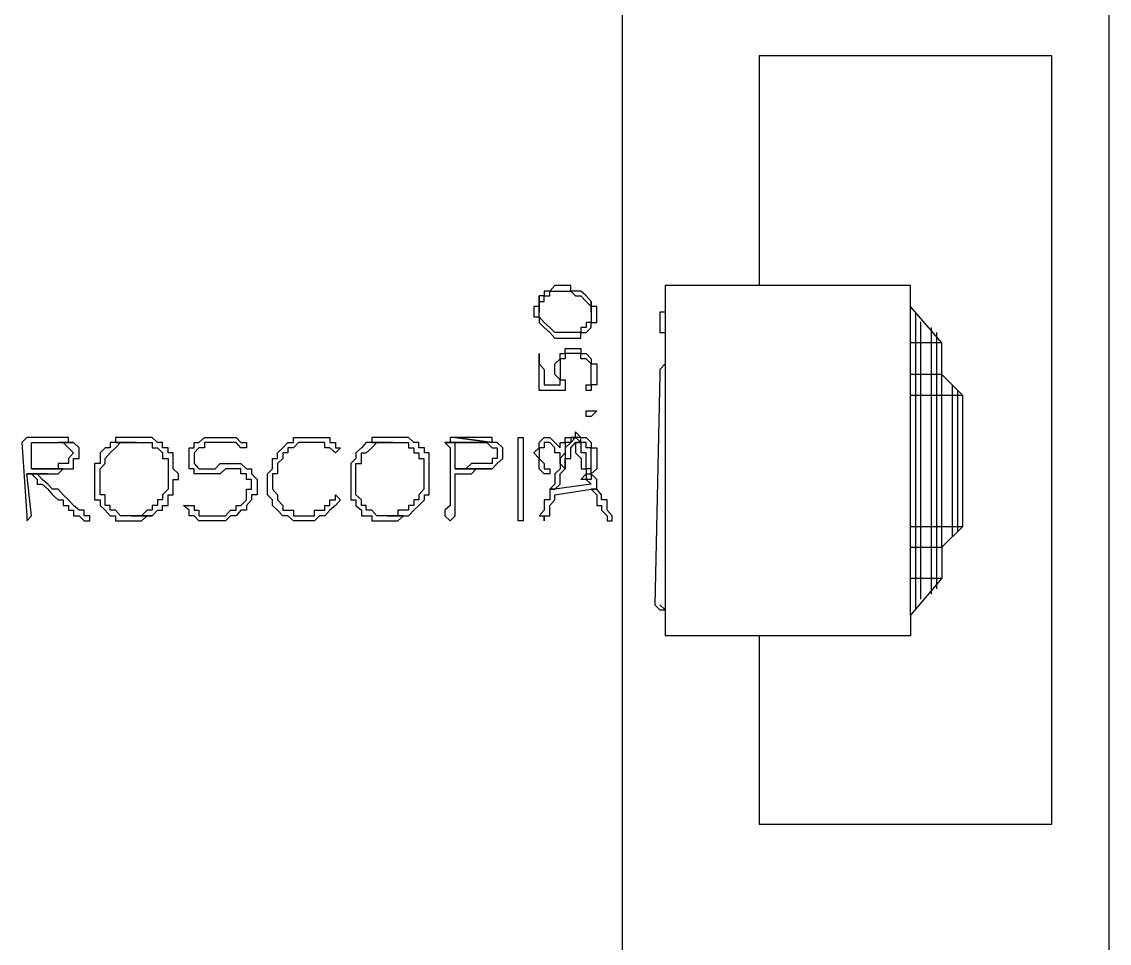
# Model space of a CAD drawing. Header units: millimetres. Extents: x -518.8 to -461.2, y 3.5 to 44.2.
# Drawn here: x -492.632 to -491.308, y 15.401 to 16.523 of the extents above; entities that cross this region are included whole.
import ezdxf

# ---------------------------------------------------------------- set-up
doc = ezdxf.new("R2010")
doc.units = ezdxf.units.MM
doc.header["$MEASUREMENT"] = 0
for name, color, linetype in [('10', 10, 'Continuous'), ('151', 151, 'Continuous'), ('16', 16, 'Continuous'), ('MYSOLIDS', 7, 'Continuous')]:
    doc.layers.add(name, color=color, linetype=linetype)

msp = doc.modelspace()

# ---------------------------------------------------------------- linework, layer by layer
at = {"layer": '10'}
msp.add_lwpolyline([(-491.3075, 14.3293), (-491.3075, 17.8375), (-492.3324, 17.8375)], dxfattribs=at)
at = {"layer": '151'}
for points in [[(-491.7339, 15.7751), (-491.7339, 15.5458), (-491.3775, 15.5458), (-491.3775, 16.4812), (-491.7339, 16.4812), (-491.7339, 16.2015)], [(-491.5496, 16.2015), (-491.8481, 16.2015)], [(-491.8481, 16.2015), (-491.8481, 16.1691), (-491.8481, 16.1691), (-491.8481, 16.1443)], [(-491.5496, 16.1759), (-491.5496, 16.2015)], [(-491.8481, 16.1691), (-491.8549, 16.1691), (-491.8549, 16.1691), (-491.8549, 16.1443), (-491.8549, 16.1443), (-491.8481, 16.1443)], [(-491.5496, 15.8), (-491.5496, 16.1759)], [(-491.5113, 16.1315), (-491.5496, 16.1759)], [(-491.5429, 15.8067), (-491.5429, 16.1691)], [(-491.5369, 15.8195), (-491.5369, 16.1571)], [(-491.8481, 16.1443), (-491.8481, 16.106)], [(-491.5241, 15.8255), (-491.5241, 16.1503)], [(-491.5173, 15.8323), (-491.5173, 16.1443)], [(-491.5113, 16.1315), (-491.5496, 16.1315)], [(-491.4857, 15.9082), (-491.4857, 16.0676), (-491.5113, 16.0932), (-491.5113, 16.1315)], [(-491.8481, 16.106), (-491.8481, 16.106), (-491.8549, 16.0992), (-491.8549, 16.0932), (-491.8549, 16.0932), (-491.8609, 15.8127)], [(-491.8481, 16.106), (-491.8481, 15.8067)], [(-491.5113, 16.0932), (-491.5496, 16.0932)], [(-491.4857, 15.9082), (-491.5113, 15.8827), (-491.5113, 15.8827), (-491.5113, 16.0932)], [(-491.4985, 15.8954), (-491.4985, 16.0804)], [(-491.4857, 16.0676), (-491.5496, 16.0676)], [(-491.4918, 15.9022), (-491.4918, 16.0736)], [(-491.5496, 15.9082), (-491.4857, 15.9082)], [(-491.5113, 15.8827), (-491.5113, 15.8451), (-491.5113, 15.8451), (-491.5496, 15.8), (-491.5496, 15.8), (-491.5496, 15.7751), (-491.5496, 15.7751), (-491.8481, 15.7751)], [(-491.5496, 15.8827), (-491.5113, 15.8827)], [(-491.5496, 15.8451), (-491.5113, 15.8451)], [(-491.8609, 15.8127), (-491.8549, 15.8067), (-491.8481, 15.8067), (-491.8481, 15.7751)], [(-491.8481, 15.8067), (-491.8549, 15.8127)]]:
    msp.add_lwpolyline(points, dxfattribs=at)
at = {"layer": '16'}
msp.add_lwpolyline([(-491.9, 14.2789), (-491.9, 17.8879)], dxfattribs=at)
at = {"layer": 'MYSOLIDS'}
for points in [[(-492.0015, 16.1887), (-492.0015, 16.1691), (-492.0015, 16.1759), (-492.0015, 16.1759), (-492.0015, 16.1819), (-491.9955, 16.1819), (-491.9955, 16.1887), (-491.9955, 16.1887), (-491.9887, 16.1887), (-491.9887, 16.1887), (-491.9887, 16.1947), (-491.9827, 16.1947), (-491.9827, 16.1947), (-491.976, 16.1947), (-491.976, 16.1947), (-491.976, 16.1947), (-491.9699, 16.1947), (-491.9699, 16.1947), (-491.9632, 16.1947), (-491.9632, 16.1947), (-491.9632, 16.1947), (-491.9572, 16.1887), (-491.9572, 16.1887), (-491.9511, 16.1887), (-491.9511, 16.1887), (-491.9444, 16.1819), (-491.9444, 16.1819), (-491.9444, 16.1819), (-491.9384, 16.1759), (-491.9384, 16.1759), (-491.9384, 16.1759), (-491.9384, 16.1691), (-491.9384, 16.1691), (-491.9384, 16.1819), (-491.9384, 16.1819), (-491.9384, 16.1819), (-491.9444, 16.1887), (-491.9444, 16.1887), (-491.9444, 16.1887), (-491.9511, 16.1947), (-491.9511, 16.1947), (-491.9572, 16.1947), (-491.9572, 16.1947), (-491.9632, 16.1947), (-491.9632, 16.2015), (-491.9699, 16.2015), (-491.9699, 16.2015), (-491.976, 16.2015), (-491.976, 16.2015), (-491.9827, 16.2015), (-491.9827, 16.2015), (-491.9887, 16.1947), (-491.9887, 16.1947), (-491.9955, 16.1947), (-491.9955, 16.1947), (-491.9955, 16.1947), (-491.9955, 16.1887), (-492.0015, 16.1887), (-492.0015, 16.1887), (-492.0015, 16.1887)], [(-492.0083, 16.1691), (-492.0083, 16.1691), (-492.0083, 16.1631), (-492.0015, 16.1631), (-492.0015, 16.1563), (-492.0015, 16.1563), (-492.0015, 16.1563), (-491.9955, 16.1503), (-491.9955, 16.1503), (-491.9955, 16.1503), (-491.9887, 16.1443), (-491.9887, 16.1443), (-491.9887, 16.1443), (-491.9827, 16.1375), (-491.9827, 16.1375), (-491.976, 16.1375), (-491.976, 16.1375), (-491.976, 16.1375), (-491.9699, 16.1375), (-491.9632, 16.1375), (-491.9632, 16.1375), (-491.9632, 16.1375), (-491.9572, 16.1375), (-491.9572, 16.1375), (-491.9511, 16.1375), (-491.9511, 16.1443), (-491.9444, 16.1443), (-491.9444, 16.1443), (-491.9444, 16.1443), (-491.9384, 16.1503), (-491.9384, 16.1503), (-491.9384, 16.1503), (-491.9384, 16.1563), (-491.9316, 16.1563), (-491.9316, 16.1631), (-491.9316, 16.1631), (-491.9316, 16.1691), (-491.9316, 16.1691), (-491.9316, 16.1691), (-491.9316, 16.1759), (-491.9384, 16.1759), (-491.9384, 16.1819), (-491.9384, 16.1691), (-491.9384, 16.1691), (-491.9384, 16.1631), (-491.9384, 16.1631), (-491.9384, 16.1563), (-491.9444, 16.1563), (-491.9444, 16.1503), (-491.9444, 16.1503), (-491.9511, 16.1503), (-491.9511, 16.1443), (-491.9511, 16.1443), (-491.9572, 16.1443), (-491.9572, 16.1443), (-491.9632, 16.1443), (-491.9632, 16.1443), (-491.9699, 16.1443), (-491.9699, 16.1443), (-491.976, 16.1443), (-491.976, 16.1443), (-491.9827, 16.1443), (-491.9827, 16.1443), (-491.9887, 16.1503), (-491.9887, 16.1503), (-491.9887, 16.1503), (-491.9887, 16.1503), (-491.9955, 16.1563), (-491.9955, 16.1563), (-491.9955, 16.1563), (-492.0015, 16.1631), (-492.0015, 16.1631), (-492.0015, 16.1691), (-492.0015, 16.1691), (-492.0015, 16.1887), (-492.0015, 16.1819), (-492.0015, 16.1819), (-492.0015, 16.1759), (-492.0083, 16.1759), (-492.0083, 16.1691), (-492.0083, 16.1691)], [(-491.9955, 16.0804), (-491.9955, 16.0804), (-491.9887, 16.0804), (-491.9887, 16.0804), (-491.9827, 16.0804), (-491.9827, 16.0804), (-491.976, 16.0804), (-491.976, 16.0804), (-491.976, 16.0804), (-491.976, 16.0804), (-491.976, 16.0864), (-491.976, 16.0864), (-491.976, 16.0864), (-491.9827, 16.0932), (-491.9827, 16.0932), (-491.9827, 16.0992), (-491.9827, 16.0992), (-491.9827, 16.106), (-491.9827, 16.106), (-491.976, 16.112), (-491.976, 16.112), (-491.976, 16.1188), (-491.976, 16.1188), (-491.9699, 16.1188), (-491.9699, 16.1188), (-491.9699, 16.1248), (-491.9632, 16.1248), (-491.9632, 16.1248), (-491.9572, 16.1248), (-491.9572, 16.1248), (-491.9511, 16.1248), (-491.9511, 16.1188), (-491.9511, 16.1188), (-491.9444, 16.1188), (-491.9444, 16.1188), (-491.9444, 16.1188), (-491.9384, 16.112), (-491.9384, 16.112), (-491.9384, 16.112), (-491.9384, 16.106), (-491.9316, 16.106), (-491.9316, 16.0992), (-491.9316, 16.0992), (-491.9316, 16.0932), (-491.9316, 16.0932), (-491.9316, 16.0864), (-491.9316, 16.0864), (-491.9316, 16.0804), (-491.9316, 16.0804), (-491.9384, 16.0804), (-491.9384, 16.0736), (-491.9384, 16.0736), (-491.9444, 16.0736), (-491.9444, 16.0736), (-491.9444, 16.0736), (-491.9444, 16.0736), (-491.9444, 16.0736), (-491.9444, 16.0736), (-491.9444, 16.0804), (-491.9444, 16.0804), (-491.9444, 16.0804), (-491.9384, 16.0804), (-491.9384, 16.0804), (-491.9384, 16.0804), (-491.9384, 16.0864), (-491.9384, 16.0864), (-491.9384, 16.0932), (-491.9384, 16.0932), (-491.9384, 16.0992), (-491.9384, 16.0992), (-491.9384, 16.106), (-491.9384, 16.106), (-491.9444, 16.112), (-491.9444, 16.112), (-491.9444, 16.112), (-491.9511, 16.112), (-491.9511, 16.1188), (-491.9511, 16.1188), (-491.9572, 16.1188), (-491.9572, 16.1188), (-491.9632, 16.1188), (-491.9632, 16.1188), (-491.9699, 16.1188), (-491.9699, 16.112), (-491.9699, 16.112), (-491.976, 16.112), (-491.976, 16.106), (-491.976, 16.106), (-491.976, 16.0992), (-491.976, 16.0992), (-491.976, 16.0932), (-491.976, 16.0932), (-491.976, 16.0932), (-491.976, 16.0864), (-491.976, 16.0864), (-491.9699, 16.0864), (-491.9699, 16.0804), (-491.9699, 16.0804), (-491.9699, 16.0804), (-491.9699, 16.0804), (-491.9699, 16.0736), (-491.9699, 16.0736), (-491.976, 16.0736), (-491.976, 16.0736), (-491.976, 16.0736), (-491.976, 16.0736), (-491.9827, 16.0736), (-491.9827, 16.0736), (-491.9887, 16.0736), (-491.9887, 16.0736), (-491.9955, 16.0736), (-491.9955, 16.0736), (-491.9955, 16.0736), (-492.0015, 16.0736), (-492.0015, 16.0804), (-492.0015, 16.0804), (-492.0015, 16.0804), (-492.0015, 16.0864), (-492.0015, 16.0864), (-492.0015, 16.0932), (-492.0015, 16.0932), (-492.0015, 16.0932), (-492.0015, 16.0992), (-492.0015, 16.106), (-492.0015, 16.106), (-492.0015, 16.112), (-492.0015, 16.112), (-492.0015, 16.112), (-492.0015, 16.1188), (-492.0015, 16.1188), (-492.0015, 16.1188), (-492.0015, 16.1188), (-492.0015, 16.1188), (-492.0015, 16.1188), (-492.0015, 16.1188), (-492.0015, 16.1188), (-492.0015, 16.1188), (-492.0015, 16.112), (-492.0015, 16.112), (-492.0015, 16.106), (-491.9955, 16.0992), (-491.9955, 16.0992), (-491.9955, 16.0932), (-491.9955, 16.0864), (-491.9955, 16.0864), (-491.9955, 16.0804), (-491.9955, 16.0804), (-491.9955, 16.0804), (-491.9955, 16.0804), (-491.9955, 16.0804)], [(-491.9316, 16.0488), (-491.9384, 16.0421), (-491.9384, 16.0421), (-491.9384, 16.0421), (-491.9384, 16.0421), (-491.9384, 16.0421), (-491.9444, 16.0421), (-491.9444, 16.0488), (-491.9444, 16.0488), (-491.9444, 16.0488), (-491.9444, 16.0488), (-491.9384, 16.0488), (-491.9384, 16.0488), (-491.9384, 16.0488), (-491.9384, 16.0488), (-491.9316, 16.0488), (-491.9316, 16.0488), (-491.9316, 16.0488), (-491.9316, 16.0488), (-491.9316, 16.0488)], [(-491.976, 16.0037), (-491.976, 16.0037), (-491.976, 16.0105), (-491.9699, 16.0105), (-491.9699, 16.0105), (-491.9699, 16.0165), (-491.9632, 16.0165), (-491.9632, 16.0165), (-491.9632, 16.0165), (-491.9572, 16.0165), (-491.9572, 16.0233), (-491.9511, 16.0165), (-491.9511, 16.0165), (-491.9444, 16.0165), (-491.9444, 16.0165), (-491.9444, 16.0165), (-491.9384, 16.0105), (-491.9384, 16.0105), (-491.9384, 16.0105), (-491.9384, 16.0037), (-491.9316, 16.0037), (-491.9316, 15.9977), (-491.9316, 15.9977), (-491.9316, 15.9909), (-491.9316, 15.9909), (-491.9316, 15.9849), (-491.9316, 15.9849), (-491.9316, 15.9782), (-491.9316, 15.9782), (-491.9384, 15.9721), (-491.9384, 15.9721), (-491.9384, 15.9654), (-491.9384, 15.9654), (-491.9444, 15.9654), (-491.9444, 15.9654), (-491.9511, 15.9654), (-491.9511, 15.9654), (-491.9511, 15.9654), (-491.9511, 15.9654), (-491.9444, 15.9721), (-491.9444, 15.9721), (-491.9444, 15.9721), (-491.9444, 15.9721), (-491.9444, 15.9721), (-491.9384, 15.9721), (-491.9384, 15.9782), (-491.9384, 15.9782), (-491.9384, 15.9849), (-491.9384, 15.9849), (-491.9384, 15.9849), (-491.9384, 15.9909), (-491.9384, 15.9909), (-491.9384, 15.9977), (-491.9384, 15.9977), (-491.9384, 16.0037), (-491.9444, 16.0037), (-491.9444, 16.0037), (-491.9444, 16.0105), (-491.9444, 16.0105), (-491.9511, 16.0105), (-491.9511, 16.0165), (-491.9572, 16.0165), (-491.9572, 16.0165), (-491.9572, 16.0165), (-491.9632, 16.0105), (-491.9632, 16.0105), (-491.9699, 16.0105), (-491.9699, 16.0105), (-491.9699, 16.0037), (-491.9699, 16.0037), (-491.9699, 15.9977), (-491.9699, 15.9977), (-491.9699, 15.9909), (-491.9699, 15.9909), (-491.9699, 15.9849), (-491.9699, 15.9849), (-491.9699, 15.9849), (-491.9699, 15.9782), (-491.9699, 15.9782), (-491.9699, 15.9782), (-491.9699, 15.9782), (-491.9699, 15.9782), (-491.9699, 15.9782), (-491.976, 15.9849), (-491.976, 15.9849), (-491.976, 15.9909), (-491.976, 15.9909), (-491.976, 15.9909), (-491.976, 15.9977), (-491.9827, 15.9977), (-491.9827, 16.0037), (-491.9827, 16.0037), (-491.9827, 16.0037), (-491.9887, 16.0105), (-491.9887, 16.0105), (-491.9887, 16.0105), (-491.9955, 16.0105), (-491.9955, 16.0105), (-491.9955, 16.0037), (-492.0015, 16.0037), (-492.0015, 16.0037), (-492.0015, 15.9977), (-492.0015, 15.9977), (-492.0015, 15.9909), (-492.0015, 15.9909), (-491.9955, 15.9849), (-491.9955, 15.9849), (-491.9955, 15.9782), (-491.9955, 15.9782), (-491.9955, 15.9782), (-491.9887, 15.9782), (-491.9887, 15.9782), (-491.9887, 15.9721), (-491.9887, 15.9721), (-491.9887, 15.9721), (-491.9887, 15.9721), (-491.9887, 15.9721), (-491.9887, 15.9721), (-491.9955, 15.9721), (-491.9955, 15.9721), (-491.9955, 15.9721), (-491.9955, 15.9721), (-492.0015, 15.9782), (-492.0015, 15.9782), (-492.0015, 15.9849), (-492.0015, 15.9849), (-492.0015, 15.9849), (-492.0015, 15.9909), (-492.0015, 15.9909), (-492.0083, 15.9977), (-492.0083, 15.9977), (-492.0015, 16.0037), (-492.0015, 16.0037), (-492.0015, 16.0105), (-492.0015, 16.0105), (-492.0015, 16.0105), (-492.0015, 16.0105), (-491.9955, 16.0165), (-491.9955, 16.0165), (-491.9955, 16.0165), (-491.9887, 16.0165), (-491.9887, 16.0165), (-491.9827, 16.0105), (-491.9827, 16.0105), (-491.9827, 16.0105), (-491.976, 16.0037), (-491.976, 16.0037), (-491.976, 16.0037), (-491.976, 16.0037), (-491.976, 16.0037), (-491.976, 16.0037), (-491.976, 16.0037)], [(-492.5872, 16.0165), (-492.5872, 16.0165), (-492.594, 16.0165), (-492.6, 16.0165), (-492.6068, 16.0165), (-492.6068, 16.0165), (-492.6068, 16.0165), (-492.6128, 16.0165), (-492.6196, 16.0165), (-492.6256, 16.0165), (-492.6316, 16.0105), (-492.6256, 15.921), (-492.6256, 15.921), (-492.6256, 15.915), (-492.6196, 15.921), (-492.6196, 15.921), (-492.6196, 15.921), (-492.6256, 15.9721), (-492.6, 15.9721), (-492.594, 15.9721), (-492.5872, 15.9721), (-492.5872, 15.9721), (-492.5812, 15.9782), (-492.5812, 15.9782), (-492.6196, 15.9782), (-492.6196, 16.0037), (-492.6196, 16.0037), (-492.6196, 16.0105), (-492.6128, 16.0105), (-492.6068, 16.0105), (-492.6068, 16.0105), (-492.6, 16.0105), (-492.594, 16.0105), (-492.5872, 16.0105), (-492.5684, 16.0105), (-492.5745, 16.0105), (-492.5745, 16.0165), (-492.5812, 16.0165), (-492.5812, 16.0165), (-492.5872, 16.0165), (-492.5872, 16.0165)], [(-492.6256, 16.0165), (-492.6256, 16.0165), (-492.6316, 16.0105), (-492.6256, 16.0165), (-492.6256, 16.0165), (-492.6256, 16.0165), (-492.6256, 16.0165)], [(-492.5684, 16.0105), (-492.5872, 16.0105), (-492.5872, 16.0105), (-492.5812, 16.0105), (-492.5812, 16.0105), (-492.5745, 16.0037), (-492.5745, 16.0037), (-492.5745, 16.0037), (-492.5684, 15.9977), (-492.5684, 15.9977), (-492.5745, 15.9909), (-492.5745, 15.9849), (-492.5812, 15.9849), (-492.5812, 15.9849), (-492.5872, 15.9849), (-492.5872, 15.9782), (-492.594, 15.9782), (-492.594, 15.9782), (-492.6, 15.9782), (-492.6068, 15.9782), (-492.6128, 15.9782), (-492.6128, 15.9782), (-492.6196, 15.9782), (-492.5812, 15.9782), (-492.5745, 15.9782), (-492.5745, 15.9782), (-492.5684, 15.9782), (-492.5684, 15.9849), (-492.5684, 15.9909), (-492.5617, 15.9909), (-492.5617, 15.9977), (-492.5617, 15.9977), (-492.5617, 16.0037), (-492.5684, 16.0105), (-492.5684, 16.0105), (-492.5684, 16.0105)], [(-492.5173, 16.0105), (-492.5241, 16.0105), (-492.5241, 16.0037), (-492.5301, 16.0037), (-492.5301, 16.0037), (-492.5361, 15.9977), (-492.5361, 15.9977), (-492.5361, 15.9909), (-492.5361, 15.9849), (-492.5429, 15.9849), (-492.5429, 15.9782), (-492.5429, 15.9721), (-492.5429, 15.9654), (-492.5429, 15.9654), (-492.5429, 15.9594), (-492.5429, 15.9594), (-492.5429, 15.9533), (-492.5429, 15.9466), (-492.5429, 15.9406), (-492.5361, 15.9406), (-492.5361, 15.9338), (-492.5361, 15.9338), (-492.5301, 15.9278), (-492.5301, 15.9278), (-492.5241, 15.921), (-492.5241, 15.921), (-492.5173, 15.921), (-492.5173, 15.915), (-492.5113, 15.915), (-492.5045, 15.915), (-492.4985, 15.915), (-492.4985, 15.915), (-492.4918, 15.915), (-492.4918, 15.915), (-492.4857, 15.915), (-492.479, 15.921), (-492.479, 15.921), (-492.473, 15.921), (-492.4985, 15.921), (-492.5045, 15.921), (-492.5045, 15.921), (-492.5113, 15.921), (-492.5173, 15.9278), (-492.5173, 15.9278), (-492.5241, 15.9278), (-492.5241, 15.9338), (-492.5241, 15.9338), (-492.5301, 15.9338), (-492.5301, 15.9406), (-492.5301, 15.9466), (-492.5361, 15.9466), (-492.5361, 15.9533), (-492.5361, 15.9594), (-492.5361, 15.9654), (-492.5361, 15.9654), (-492.5361, 15.9721), (-492.5361, 15.9721), (-492.5361, 15.9782), (-492.5301, 15.9849), (-492.5301, 15.9849), (-492.5301, 15.9909), (-492.5241, 15.9977), (-492.5241, 15.9977), (-492.5241, 15.9977), (-492.5173, 16.0037), (-492.5173, 16.0037), (-492.5113, 16.0105), (-492.5045, 16.0105), (-492.5045, 16.0105), (-492.4985, 16.0105), (-492.4918, 16.0105), (-492.5173, 16.0105), (-492.5173, 16.0105)], [(-492.4918, 16.0165), (-492.4918, 16.0165), (-492.4985, 16.0165), (-492.5045, 16.0165), (-492.5045, 16.0165), (-492.5113, 16.0165), (-492.5173, 16.0165), (-492.5173, 16.0105), (-492.4918, 16.0105), (-492.4918, 16.0105), (-492.4857, 16.0105), (-492.4857, 16.0105), (-492.479, 16.0105), (-492.473, 16.0105), (-492.473, 16.0037), (-492.4662, 16.0037), (-492.4602, 15.9977), (-492.4602, 15.9977), (-492.4602, 15.9977), (-492.4602, 15.9909), (-492.4534, 15.9909), (-492.4534, 15.9849), (-492.4534, 15.9782), (-492.4534, 15.9782), (-492.4534, 15.9721), (-492.4534, 15.9721), (-492.4534, 15.9654), (-492.4534, 15.9594), (-492.4534, 15.9594), (-492.4534, 15.9533), (-492.4602, 15.9466), (-492.4602, 15.9466), (-492.4602, 15.9406), (-492.4662, 15.9406), (-492.4662, 15.9338), (-492.473, 15.9338), (-492.473, 15.9278), (-492.479, 15.9278), (-492.479, 15.9278), (-492.4857, 15.921), (-492.4918, 15.921), (-492.4918, 15.921), (-492.4985, 15.921), (-492.473, 15.921), (-492.473, 15.921), (-492.4662, 15.9278), (-492.4662, 15.9278), (-492.4602, 15.9278), (-492.4602, 15.9338), (-492.4534, 15.9338), (-492.4534, 15.9406), (-492.4534, 15.9466), (-492.4474, 15.9466), (-492.4474, 15.9466), (-492.4474, 15.9533), (-492.4474, 15.9594), (-492.4474, 15.9654), (-492.4406, 15.9654), (-492.4406, 15.9721), (-492.4406, 15.9721), (-492.4474, 15.9782), (-492.4474, 15.9849), (-492.4474, 15.9849), (-492.4474, 15.9909), (-492.4474, 15.9977), (-492.4534, 15.9977), (-492.4534, 16.0037), (-492.4602, 16.0037), (-492.4602, 16.0037), (-492.4602, 16.0105), (-492.4662, 16.0105), (-492.473, 16.0165), (-492.473, 16.0165), (-492.479, 16.0165), (-492.4857, 16.0165), (-492.4857, 16.0165), (-492.4918, 16.0165), (-492.4918, 16.0165)], [(-492.3647, 16.0037), (-492.3647, 16.0037), (-492.3647, 16.0037), (-492.3647, 16.0037), (-492.3647, 16.0037), (-492.3707, 16.0105), (-492.3775, 16.0105), (-492.3775, 16.0105), (-492.3835, 16.0105), (-492.3835, 16.0105), (-492.3902, 16.0105), (-492.3963, 16.0105), (-492.403, 16.0105), (-492.403, 16.0105), (-492.409, 16.0105), (-492.409, 16.0037), (-492.4158, 16.0037), (-492.4218, 15.9977), (-492.4218, 15.9977), (-492.4218, 15.9909), (-492.4218, 15.9909), (-492.4218, 15.9849), (-492.4218, 15.9849), (-492.4158, 15.9782), (-492.409, 15.9782), (-492.409, 15.9782), (-492.409, 15.9782), (-492.403, 15.9782), (-492.3963, 15.9782), (-492.3902, 15.9849), (-492.3902, 15.9849), (-492.3835, 15.9849), (-492.3775, 15.9849), (-492.3775, 15.9849), (-492.3707, 15.9849), (-492.3647, 15.9849), (-492.3647, 15.9849), (-492.3579, 15.9782), (-492.3579, 15.9782), (-492.3519, 15.9782), (-492.3519, 15.9721), (-492.3519, 15.9721), (-492.3451, 15.9654), (-492.3451, 15.9594), (-492.3451, 15.9594), (-492.3451, 15.9533), (-492.3451, 15.9466), (-492.3519, 15.9466), (-492.3519, 15.9406), (-492.3519, 15.9406), (-492.3579, 15.9338), (-492.3579, 15.9278), (-492.3647, 15.9278), (-492.3647, 15.9278), (-492.3647, 15.9278), (-492.3707, 15.921), (-492.3707, 15.921), (-492.3775, 15.921), (-492.3835, 15.915), (-492.3835, 15.915), (-492.3902, 15.915), (-492.3963, 15.915), (-492.403, 15.915), (-492.403, 15.915), (-492.409, 15.915), (-492.4158, 15.915), (-492.4158, 15.915), (-492.4218, 15.921), (-492.4218, 15.921), (-492.4278, 15.921), (-492.4278, 15.9278), (-492.4346, 15.9338), (-492.4346, 15.9338), (-492.4278, 15.9338), (-492.4278, 15.9338), (-492.4278, 15.9338), (-492.4278, 15.9338), (-492.4278, 15.9338), (-492.4278, 15.9338), (-492.4218, 15.9338), (-492.4218, 15.9338), (-492.4218, 15.9278), (-492.4158, 15.9278), (-492.4158, 15.921), (-492.409, 15.921), (-492.409, 15.921), (-492.403, 15.921), (-492.3963, 15.921), (-492.3902, 15.921), (-492.3902, 15.921), (-492.3835, 15.921), (-492.3775, 15.9278), (-492.3775, 15.9278), (-492.3707, 15.9278), (-492.3707, 15.9338), (-492.3707, 15.9338), (-492.3647, 15.9338), (-492.3579, 15.9406), (-492.3579, 15.9406), (-492.3579, 15.9466), (-492.3579, 15.9533), (-492.3519, 15.9533), (-492.3519, 15.9594), (-492.3519, 15.9654), (-492.3579, 15.9654), (-492.3579, 15.9721), (-492.3579, 15.9721), (-492.3647, 15.9721), (-492.3647, 15.9782), (-492.3707, 15.9782), (-492.3707, 15.9782), (-492.3775, 15.9782), (-492.3835, 15.9782), (-492.3835, 15.9782), (-492.3902, 15.9721), (-492.3963, 15.9721), (-492.403, 15.9721), (-492.403, 15.9721), (-492.409, 15.9721), (-492.4158, 15.9721), (-492.4218, 15.9721), (-492.4218, 15.9782), (-492.4218, 15.9782), (-492.4278, 15.9782), (-492.4278, 15.9849), (-492.4278, 15.9909), (-492.4278, 15.9909), (-492.4278, 15.9909), (-492.4278, 15.9977), (-492.4278, 16.0037), (-492.4218, 16.0037), (-492.4218, 16.0105), (-492.4158, 16.0105), (-492.4158, 16.0105), (-492.409, 16.0165), (-492.403, 16.0165), (-492.403, 16.0165), (-492.3963, 16.0165), (-492.3902, 16.0165), (-492.3835, 16.0165), (-492.3835, 16.0165), (-492.3775, 16.0165), (-492.3775, 16.0165), (-492.3707, 16.0165), (-492.3707, 16.0165), (-492.3647, 16.0105), (-492.3579, 16.0105), (-492.3579, 16.0037), (-492.3647, 16.0037), (-492.3647, 16.0037), (-492.3647, 16.0037), (-492.3647, 16.0037), (-492.3647, 16.0037), (-492.3647, 16.0037), (-492.3647, 16.0037)], [(-492.282, 16.0105), (-492.282, 16.0105), (-492.288, 16.0105), (-492.2948, 16.0105), (-492.2948, 16.0105), (-492.3008, 16.0037), (-492.3075, 16.0037), (-492.3075, 15.9977), (-492.3136, 15.9977), (-492.3136, 15.9977), (-492.3136, 15.9909), (-492.3203, 15.9849), (-492.3203, 15.9849), (-492.3203, 15.9782), (-492.3203, 15.9782), (-492.3203, 15.9721), (-492.3263, 15.9721), (-492.3263, 15.9654), (-492.3263, 15.9594), (-492.3263, 15.9533), (-492.3263, 15.9533), (-492.3203, 15.9466), (-492.3203, 15.9406), (-492.3203, 15.9406), (-492.3136, 15.9338), (-492.3136, 15.9338), (-492.3136, 15.9278), (-492.3075, 15.9278), (-492.3008, 15.9278), (-492.3008, 15.921), (-492.2948, 15.921), (-492.288, 15.921), (-492.288, 15.921), (-492.282, 15.921), (-492.2752, 15.921), (-492.2752, 15.921), (-492.2752, 15.9278), (-492.2692, 15.9278), (-492.2624, 15.9278), (-492.2624, 15.9338), (-492.2564, 15.9338), (-492.2564, 15.9338), (-492.2564, 15.9406), (-492.2496, 15.9406), (-492.2496, 15.9466), (-492.2436, 15.9406), (-492.2436, 15.9406), (-492.2436, 15.9406), (-492.2436, 15.9406), (-492.2496, 15.9338), (-492.2496, 15.9338), (-492.2496, 15.9338), (-492.2564, 15.9278), (-492.2564, 15.9278), (-492.2624, 15.921), (-492.2624, 15.921), (-492.2692, 15.921), (-492.2692, 15.921), (-492.2752, 15.915), (-492.2752, 15.915), (-492.282, 15.915), (-492.288, 15.915), (-492.288, 15.915), (-492.2948, 15.915), (-492.3008, 15.915), (-492.3008, 15.915), (-492.3075, 15.921), (-492.3136, 15.921), (-492.3136, 15.921), (-492.3203, 15.9278), (-492.3203, 15.9278), (-492.3203, 15.9278), (-492.3263, 15.9338), (-492.3263, 15.9406), (-492.3263, 15.9406), (-492.3324, 15.9466), (-492.3324, 15.9533), (-492.3324, 15.9533), (-492.3324, 15.9594), (-492.3324, 15.9654), (-492.3324, 15.9654), (-492.3324, 15.9721), (-492.3263, 15.9782), (-492.3263, 15.9782), (-492.3263, 15.9849), (-492.3263, 15.9909), (-492.3203, 15.9909), (-492.3203, 15.9977), (-492.3203, 15.9977), (-492.3136, 16.0037), (-492.3136, 16.0037), (-492.3075, 16.0105), (-492.3008, 16.0105), (-492.3008, 16.0165), (-492.2948, 16.0165), (-492.288, 16.0165), (-492.288, 16.0165), (-492.282, 16.0165), (-492.282, 16.0165), (-492.2752, 16.0165), (-492.2692, 16.0165), (-492.2692, 16.0165), (-492.2624, 16.0165), (-492.2564, 16.0165), (-492.2564, 16.0105), (-492.2496, 16.0105), (-492.2496, 16.0037), (-492.2436, 16.0037), (-492.2436, 16.0037), (-492.2496, 15.9977), (-492.2496, 15.9977), (-492.2496, 15.9977), (-492.2496, 15.9977), (-492.2564, 16.0037), (-492.2564, 16.0037), (-492.2564, 16.0037), (-492.2564, 16.0037), (-492.2624, 16.0037), (-492.2624, 16.0105), (-492.2692, 16.0105), (-492.2692, 16.0105), (-492.2752, 16.0105), (-492.282, 16.0105), (-492.282, 16.0105), (-492.282, 16.0105), (-492.282, 16.0105)], [(-492.2053, 16.0105), (-492.2121, 16.0105), (-492.2181, 16.0037), (-492.2181, 16.0037), (-492.2181, 16.0037), (-492.2248, 15.9977), (-492.2248, 15.9977), (-492.2248, 15.9909), (-492.2308, 15.9849), (-492.2308, 15.9849), (-492.2308, 15.9782), (-492.2308, 15.9721), (-492.2308, 15.9654), (-492.2308, 15.9654), (-492.2308, 15.9594), (-492.2308, 15.9594), (-492.2308, 15.9533), (-492.2308, 15.9466), (-492.2308, 15.9406), (-492.2248, 15.9406), (-492.2248, 15.9338), (-492.2248, 15.9338), (-492.2181, 15.9278), (-492.2181, 15.9278), (-492.2181, 15.921), (-492.2121, 15.921), (-492.2053, 15.921), (-492.2053, 15.915), (-492.1993, 15.915), (-492.1925, 15.915), (-492.1865, 15.915), (-492.1865, 15.915), (-492.1797, 15.915), (-492.1797, 15.915), (-492.1737, 15.915), (-492.1669, 15.921), (-492.1669, 15.921), (-492.1669, 15.921), (-492.1865, 15.921), (-492.1925, 15.921), (-492.1925, 15.921), (-492.1993, 15.921), (-492.2053, 15.9278), (-492.2053, 15.9278), (-492.2121, 15.9278), (-492.2121, 15.9338), (-492.2121, 15.9338), (-492.2181, 15.9338), (-492.2181, 15.9406), (-492.2248, 15.9466), (-492.2248, 15.9466), (-492.2248, 15.9533), (-492.2248, 15.9594), (-492.2248, 15.9654), (-492.2248, 15.9654), (-492.2248, 15.9721), (-492.2248, 15.9721), (-492.2248, 15.9782), (-492.2248, 15.9849), (-492.2181, 15.9849), (-492.2181, 15.9909), (-492.2181, 15.9977), (-492.2121, 15.9977), (-492.2121, 15.9977), (-492.2053, 16.0037), (-492.2053, 16.0037), (-492.1993, 16.0105), (-492.1925, 16.0105), (-492.1925, 16.0105), (-492.1865, 16.0105), (-492.1797, 16.0105), (-492.2053, 16.0105), (-492.2053, 16.0105)], [(-492.1797, 16.0165), (-492.1797, 16.0165), (-492.1865, 16.0165), (-492.1925, 16.0165), (-492.1925, 16.0165), (-492.1993, 16.0165), (-492.2053, 16.0165), (-492.2053, 16.0105), (-492.1797, 16.0105), (-492.1797, 16.0105), (-492.1737, 16.0105), (-492.1737, 16.0105), (-492.1669, 16.0105), (-492.1609, 16.0105), (-492.1609, 16.0037), (-492.1542, 16.0037), (-492.1542, 15.9977), (-492.1542, 15.9977), (-492.1481, 15.9977), (-492.1481, 15.9909), (-492.1421, 15.9909), (-492.1421, 15.9849), (-492.1421, 15.9782), (-492.1421, 15.9782), (-492.1421, 15.9721), (-492.1421, 15.9721), (-492.1421, 15.9654), (-492.1421, 15.9594), (-492.1421, 15.9594), (-492.1421, 15.9533), (-492.1481, 15.9466), (-492.1481, 15.9466), (-492.1481, 15.9406), (-492.1542, 15.9406), (-492.1542, 15.9338), (-492.1609, 15.9338), (-492.1609, 15.9278), (-492.1669, 15.9278), (-492.1737, 15.9278), (-492.1737, 15.921), (-492.1797, 15.921), (-492.1865, 15.921), (-492.1865, 15.921), (-492.1669, 15.921), (-492.1609, 15.921), (-492.1542, 15.9278), (-492.1542, 15.9278), (-492.1542, 15.9278), (-492.1481, 15.9338), (-492.1481, 15.9338), (-492.1414, 15.9406), (-492.1414, 15.9466), (-492.1354, 15.9466), (-492.1354, 15.9466), (-492.1354, 15.9533), (-492.1354, 15.9594), (-492.1354, 15.9654), (-492.1354, 15.9654), (-492.1354, 15.9721), (-492.1354, 15.9721), (-492.1354, 15.9782), (-492.1354, 15.9849), (-492.1354, 15.9849), (-492.1354, 15.9909), (-492.1354, 15.9977), (-492.1414, 15.9977), (-492.1414, 16.0037), (-492.1481, 16.0037), (-492.1481, 16.0037), (-492.1481, 16.0105), (-492.1542, 16.0105), (-492.1609, 16.0165), (-492.1609, 16.0165), (-492.1669, 16.0165), (-492.1737, 16.0165), (-492.1737, 16.0165), (-492.1797, 16.0165), (-492.1797, 16.0165)], [(-492.1098, 16.0165), (-492.1098, 16.0165), (-492.1098, 16.0105), (-492.1166, 16.0105), (-492.1166, 16.0105), (-492.0714, 16.0105), (-492.0714, 16.0105), (-492.0654, 16.0105), (-492.0654, 16.0105), (-492.0587, 16.0037), (-492.0587, 16.0037), (-492.0527, 16.0037), (-492.0527, 15.9977), (-492.0527, 15.9977), (-492.0527, 15.9909), (-492.0587, 15.9909), (-492.0587, 15.9849), (-492.0654, 15.9849), (-492.0654, 15.9849), (-492.0714, 15.9849), (-492.0714, 15.9849), (-492.0782, 15.9849), (-492.0842, 15.9849), (-492.091, 15.9782), (-492.091, 15.9782), (-492.097, 15.9782), (-492.1038, 15.9782), (-492.0587, 15.9782), (-492.0587, 15.9782), (-492.0527, 15.9849), (-492.0527, 15.9849), (-492.0459, 15.9909), (-492.0459, 15.9977), (-492.0459, 15.9977), (-492.0459, 16.0037), (-492.0459, 16.0037), (-492.0527, 16.0105), (-492.0527, 16.0105), (-492.0587, 16.0105), (-492.1038, 16.0165), (-492.1038, 16.0165), (-492.1098, 16.0165), (-492.1098, 16.0165)], [(-492.1166, 16.0105), (-492.1166, 16.0105), (-492.1098, 16.0037), (-492.1098, 16.0037), (-492.1098, 15.9977), (-492.1098, 15.9909), (-492.1098, 15.9909), (-492.1098, 15.9849), (-492.1098, 15.9782), (-492.1098, 15.9782), (-492.1098, 15.9721), (-492.1098, 15.9654), (-492.1098, 15.9594), (-492.1098, 15.9533), (-492.1098, 15.9533), (-492.1098, 15.9466), (-492.1098, 15.9406), (-492.1098, 15.9406), (-492.1098, 15.9338), (-492.1166, 15.9278), (-492.1166, 15.921), (-492.1166, 15.921), (-492.1098, 15.915), (-492.1098, 15.915), (-492.1098, 15.915), (-492.1038, 15.921), (-492.1038, 15.921), (-492.1038, 15.9278), (-492.1038, 15.9338), (-492.1038, 15.9338), (-492.1038, 15.9406), (-492.1038, 15.9466), (-492.1038, 15.9466), (-492.1038, 15.9533), (-492.1038, 15.9594), (-492.1038, 15.9654), (-492.1038, 15.9654), (-492.1038, 15.9721), (-492.1038, 15.9721), (-492.1038, 15.9721), (-492.1038, 15.9721), (-492.097, 15.9721), (-492.091, 15.9721), (-492.0842, 15.9721), (-492.0782, 15.9782), (-492.0714, 15.9782), (-492.0714, 15.9782), (-492.0654, 15.9782), (-492.0654, 15.9782), (-492.0587, 15.9782), (-492.1038, 15.9782), (-492.1038, 15.9849), (-492.1038, 15.9849), (-492.1038, 15.9909), (-492.1038, 15.9977), (-492.1038, 15.9977), (-492.1038, 16.0037), (-492.1038, 16.0037), (-492.1038, 16.0105), (-492.097, 16.0105), (-492.091, 16.0105), (-492.091, 16.0105), (-492.0842, 16.0105), (-492.0842, 16.0105), (-492.0782, 16.0105), (-492.0714, 16.0105), (-492.1166, 16.0105), (-492.1166, 16.0105)], [(-492.0714, 16.0165), (-492.0782, 16.0165), (-492.0842, 16.0165), (-492.0842, 16.0165), (-492.091, 16.0165), (-492.097, 16.0165), (-492.1038, 16.0165), (-492.1038, 16.0165), (-492.0587, 16.0105), (-492.0587, 16.0165), (-492.0654, 16.0165), (-492.0714, 16.0165), (-492.0714, 16.0165), (-492.0714, 16.0165)], [(-492.0211, 15.9594), (-492.0211, 15.9533), (-492.0211, 15.9466), (-492.0211, 15.9466), (-492.0211, 15.9406), (-492.0211, 15.9338), (-492.0211, 15.9278), (-492.0211, 15.9278), (-492.0211, 15.921), (-492.0211, 15.921), (-492.0211, 15.915), (-492.0211, 15.915), (-492.0271, 15.915), (-492.0271, 15.915), (-492.0271, 15.915), (-492.0271, 15.915), (-492.0271, 15.921), (-492.0271, 15.921), (-492.0271, 15.921), (-492.0271, 15.921), (-492.0271, 15.9278), (-492.0271, 15.9278), (-492.0271, 15.9338), (-492.0271, 15.9406), (-492.0271, 15.9406), (-492.0271, 15.9466), (-492.0271, 15.9533), (-492.0271, 15.9594), (-492.0271, 15.9594), (-492.0271, 15.9654), (-492.0271, 15.9721), (-492.0271, 15.9782), (-492.0271, 15.9782), (-492.0271, 15.9849), (-492.0271, 15.9909), (-492.0271, 15.9977), (-492.0271, 15.9977), (-492.0271, 16.0037), (-492.0271, 16.0105), (-492.0271, 16.0105), (-492.0271, 16.0105), (-492.0271, 16.0105), (-492.0271, 16.0165), (-492.0271, 16.0165), (-492.0211, 16.0165), (-492.0211, 16.0165), (-492.0211, 16.0165), (-492.0211, 16.0165), (-492.0211, 16.0105), (-492.0211, 16.0105), (-492.0211, 16.0105), (-492.0211, 16.0105), (-492.0211, 16.0037), (-492.0211, 15.9977), (-492.0211, 15.9909), (-492.0211, 15.9909), (-492.0211, 15.9849), (-492.0211, 15.9782), (-492.0211, 15.9721), (-492.0211, 15.9721), (-492.0211, 15.9654), (-492.0211, 15.9594), (-492.0211, 15.9594), (-492.0211, 15.9594), (-492.0211, 15.9594), (-492.0211, 15.9594)], [(-491.9504, 16.0105), (-491.9572, 16.0105), (-491.9572, 16.0037), (-491.9572, 16.0037), (-491.9572, 15.9977), (-491.9504, 15.9909), (-491.9504, 15.9849), (-491.9504, 15.9849), (-491.9504, 15.9782), (-491.9444, 15.9782), (-491.9444, 15.9721), (-491.9444, 15.9654), (-491.9444, 15.9654), (-491.9384, 15.9594), (-491.9827, 15.9533), (-491.9887, 15.9533), (-491.9887, 15.9533), (-491.9887, 15.9466), (-491.9887, 15.9406), (-491.9955, 15.9406), (-491.9955, 15.9406), (-491.9955, 15.9338), (-491.9955, 15.9278), (-492.0015, 15.921), (-492.0015, 15.921), (-491.9955, 15.921), (-491.9955, 15.915), (-491.9955, 15.915), (-491.9955, 15.921), (-491.9887, 15.921), (-491.9887, 15.9338), (-491.9887, 15.9338), (-491.9887, 15.9338), (-491.9827, 15.9406), (-491.9827, 15.9466), (-491.9827, 15.9466), (-491.9384, 15.9533), (-491.9316, 15.9533), (-491.9316, 15.9594), (-491.9316, 15.9594), (-491.9316, 15.9654), (-491.9384, 15.9721), (-491.9384, 15.9721), (-491.9384, 15.9782), (-491.9444, 15.9782), (-491.9444, 15.9849), (-491.9444, 15.9909), (-491.9444, 15.9909), (-491.9444, 15.9977), (-491.9504, 15.9977), (-491.9504, 15.9977), (-491.9504, 16.0037), (-491.9504, 16.0105), (-491.9504, 16.0105)], [(-491.9572, 16.0165), (-491.9572, 16.0165), (-491.9632, 16.0165), (-491.9632, 16.0165), (-491.9632, 16.0105), (-491.9632, 16.0105), (-491.9699, 16.0037), (-491.9699, 15.9977), (-491.976, 15.9909), (-491.976, 15.9849), (-491.976, 15.9782), (-491.9827, 15.9721), (-491.9827, 15.9721), (-491.9827, 15.9721), (-491.9827, 15.9654), (-491.9827, 15.9594), (-491.9887, 15.9533), (-491.9827, 15.9533), (-491.976, 15.9594), (-491.976, 15.9654), (-491.976, 15.9654), (-491.976, 15.9721), (-491.9699, 15.9782), (-491.9699, 15.9782), (-491.9699, 15.9782), (-491.9699, 15.9849), (-491.9699, 15.9909), (-491.9632, 15.9909), (-491.9632, 15.9977), (-491.9632, 16.0037), (-491.9572, 16.0105), (-491.9504, 16.0105), (-491.9572, 16.0165), (-491.9572, 16.0165), (-491.9572, 16.0165), (-491.9572, 16.0165)], [(-492.6, 15.9721), (-492.6256, 15.9721), (-492.6196, 15.9721), (-492.6128, 15.9654), (-492.6128, 15.9594), (-492.6068, 15.9594), (-492.6, 15.9533), (-492.6, 15.9533), (-492.594, 15.9466), (-492.594, 15.9466), (-492.5872, 15.9406), (-492.5872, 15.9406), (-492.5812, 15.9406), (-492.5812, 15.9338), (-492.5745, 15.9338), (-492.5745, 15.9278), (-492.5684, 15.9278), (-492.5684, 15.921), (-492.5617, 15.921), (-492.5557, 15.915), (-492.5557, 15.915), (-492.5489, 15.915), (-492.5489, 15.915), (-492.5489, 15.915), (-492.5489, 15.915), (-492.5489, 15.915), (-492.5489, 15.921), (-492.5489, 15.921), (-492.5557, 15.921), (-492.5557, 15.9278), (-492.5557, 15.9278), (-492.5617, 15.9278), (-492.5684, 15.9338), (-492.5684, 15.9338), (-492.5745, 15.9406), (-492.5745, 15.9406), (-492.5812, 15.9466), (-492.5812, 15.9466), (-492.5872, 15.9533), (-492.5872, 15.9533), (-492.594, 15.9533), (-492.6, 15.9594), (-492.6, 15.9594), (-492.6068, 15.9654), (-492.6068, 15.9654), (-492.6128, 15.9721), (-492.6128, 15.9721), (-492.6068, 15.9721), (-492.6, 15.9721), (-492.6, 15.9721)], [(-491.9316, 15.9533), (-491.9384, 15.9533), (-491.9384, 15.9533), (-491.9316, 15.9466), (-491.9316, 15.9406), (-491.9316, 15.9338), (-491.9256, 15.9338), (-491.9256, 15.9278), (-491.9188, 15.921), (-491.9188, 15.921), (-491.9188, 15.915), (-491.9188, 15.915), (-491.9128, 15.915), (-491.9128, 15.921), (-491.9128, 15.921), (-491.9188, 15.9278), (-491.9188, 15.9338), (-491.9188, 15.9406), (-491.9256, 15.9406), (-491.9256, 15.9466), (-491.9316, 15.9533), (-491.9316, 15.9533)]]:
    msp.add_lwpolyline(points, dxfattribs=at)

doc.saveas('drawing.dxf')
